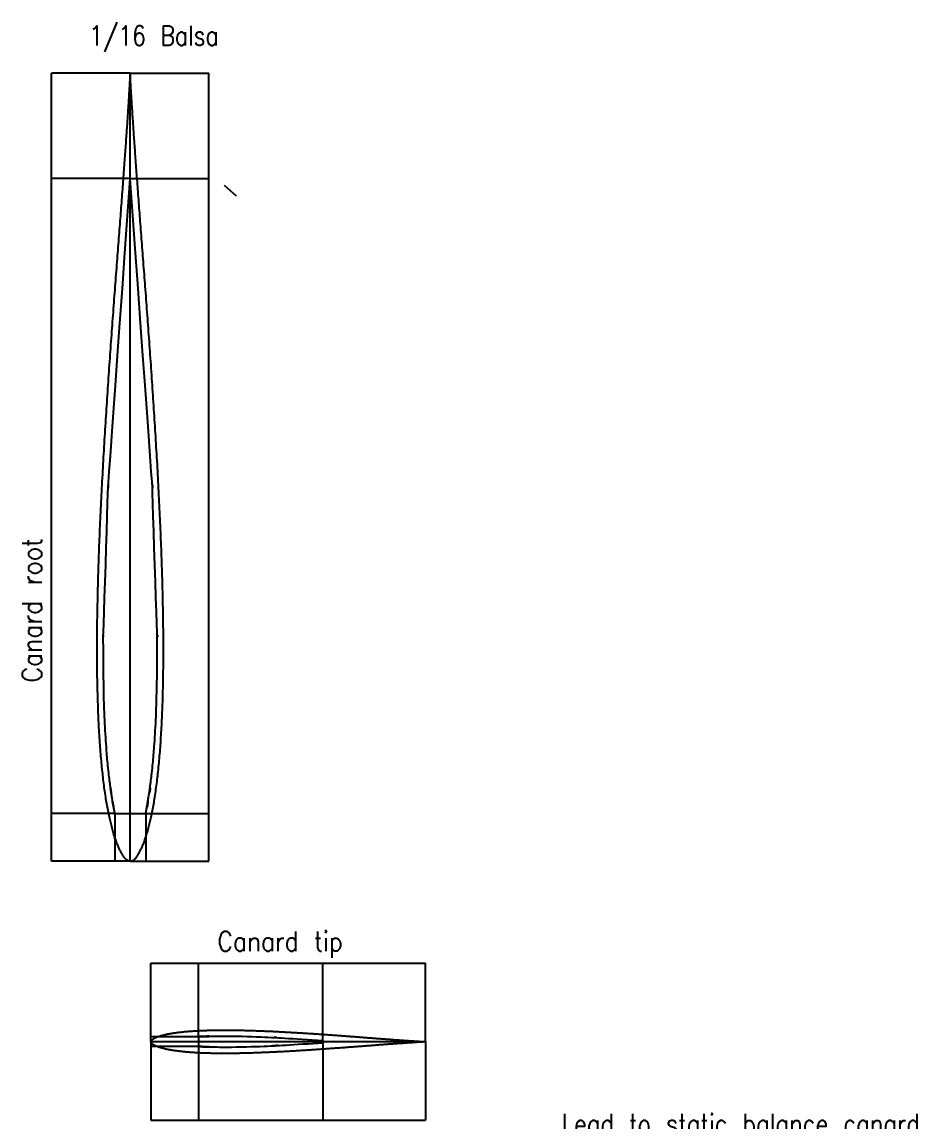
# Model space of a CAD drawing. Extents: x -2205 to 862, y -946 to 1002.
# Drawn here: x -1658.9 to -1420.9, y 709.7 to 1002.4 of the extents above; entities that cross this region are included whole.
import ezdxf
from ezdxf.enums import TextEntityAlignment as Align

# ---------------------------------------------------------------- set-up
doc = ezdxf.new("R2010")
doc.units = 0
doc.header["$MEASUREMENT"] = 0
doc.layers.get('0').update_dxf_attribs({"color": 5, "linetype": 'CONTINUOUS'})
doc.layers.add('2', color=7, linetype='CONTINUOUS')
doc.layers.add('WINGS', color=3, linetype='CONTINUOUS')
doc.styles.get("Standard").update_dxf_attribs({"font": 'txt.shx', "height": 20})

msp = doc.modelspace()

# ---------------------------------------------------------------- linework, layer by layer
at = {"color": 7, "linetype": 'CONTINUOUS'}
for points in [[(-1650.99, 779.05), (-1650.99, 988.75)], [(-1630.08, 988.75), (-1650.99, 988.75)], [(-1630.08, 779.05), (-1630.08, 791.76), (-1630.08, 960.71), (-1630.08, 988.75)], [(-1630.08, 988.75), (-1609.16, 988.75)], [(-1609.16, 779.05), (-1609.16, 988.75)], [(-1630.08, 960.71), (-1650.99, 960.71)], [(-1630.08, 960.71), (-1609.16, 960.71)], [(-1601.83, 956.04), (-1605.01, 958.84)], [(-1634.17, 791.75), (-1650.99, 791.75)], [(-1634.17, 791.75), (-1634.17, 779.05)], [(-1625.98, 791.75), (-1609.16, 791.75)], [(-1625.98, 791.75), (-1625.98, 779.05)], [(-1630.08, 779.05), (-1650.99, 779.05)], [(-1630.08, 779.05), (-1609.16, 779.05)]]:
    msp.add_lwpolyline(points, dxfattribs=at)
at = {"color": 5, "linetype": 'CONTINUOUS'}
for points in [[(-1634.17, 791.75), (-1634.21, 792), (-1634.26, 792.24), (-1634.3, 792.48), (-1634.35, 792.72), (-1634.39, 792.95), (-1634.44, 793.17), (-1634.48, 793.39), (-1634.52, 793.59), (-1634.56, 793.78), (-1634.59, 793.96), (-1634.62, 794.13), (-1634.65, 794.28), (-1634.74, 794.72), (-1634.78, 794.91), (-1634.78, 794.89), (-1634.76, 794.72), (-1634.72, 794.46), (-1634.67, 794.15), (-1634.61, 793.84), (-1634.56, 793.6), (-1634.54, 793.46), (-1634.53, 793.5), (-1634.57, 793.75), (-1634.65, 794.28), (-1634.68, 794.5), (-1634.73, 794.75), (-1634.77, 795.03), (-1634.81, 795.32), (-1634.86, 795.62), (-1634.91, 795.92), (-1634.96, 796.23), (-1635.01, 796.53), (-1635.06, 796.82), (-1635.1, 797.1), (-1635.14, 797.36), (-1635.18, 797.59), (-1635.27, 798.15), (-1635.33, 798.44), (-1635.35, 798.53), (-1635.34, 798.44), (-1635.31, 798.24), (-1635.27, 797.97), (-1635.23, 797.68), (-1635.19, 797.42), (-1635.15, 797.23), (-1635.14, 797.16), (-1635.14, 797.26), (-1635.18, 797.59), (-1635.21, 797.82), (-1635.25, 798.11), (-1635.29, 798.44), (-1635.34, 798.81), (-1635.39, 799.21), (-1635.45, 799.64), (-1635.51, 800.1), (-1635.57, 800.56), (-1635.63, 801.05), (-1635.69, 801.53), (-1635.75, 802.02), (-1635.81, 802.5), (-1635.88, 803.16), (-1635.95, 803.81), (-1636.02, 804.43), (-1636.08, 805.03), (-1636.14, 805.62), (-1636.19, 806.2), (-1636.24, 806.77), (-1636.28, 807.32), (-1636.33, 807.87), (-1636.37, 808.41), (-1636.4, 808.95), (-1636.44, 809.49), (-1636.5, 810.35), (-1636.56, 811.21), (-1636.62, 812.08), (-1636.68, 812.96), (-1636.73, 813.85), (-1636.78, 814.75), (-1636.83, 815.68), (-1636.88, 816.63), (-1636.92, 817.6), (-1636.96, 818.6), (-1637, 819.63), (-1637.03, 820.7), (-1637.08, 822.5), (-1637.12, 824.37), (-1637.15, 826.26), (-1637.18, 828.15), (-1637.2, 830), (-1637.21, 831.78), (-1637.22, 833.44), (-1637.23, 834.96), (-1637.24, 836.3), (-1637.25, 837.42), (-1637.25, 838.3), (-1637.26, 838.89), (-1637.26, 839.1), (-1637.26, 839.21), (-1637.26, 839.25), (-1637.27, 839.22), (-1637.27, 839.15), (-1637.27, 839.05), (-1637.27, 838.95), (-1637.27, 838.85), (-1637.27, 838.78), (-1637.27, 838.75), (-1637.26, 838.79), (-1637.26, 838.89), (-1637.2, 840.07), (-1637.12, 842.31), (-1637.01, 845.43), (-1636.89, 849.21), (-1636.75, 853.44), (-1636.61, 857.93), (-1636.47, 862.46), (-1636.33, 866.83), (-1636.21, 870.84), (-1636.1, 874.27), (-1636.02, 876.92), (-1635.97, 878.59), (-1635.96, 878.85), (-1635.96, 879.03), (-1635.95, 879.14), (-1635.95, 879.19), (-1635.95, 879.19), (-1635.95, 879.15), (-1635.96, 879.09), (-1635.96, 878.99), (-1635.96, 878.89), (-1635.96, 878.78), (-1635.97, 878.68), (-1635.97, 878.59), (-1635.97, 878.53), (-1635.97, 878.49), (-1635.97, 878.47), (-1635.97, 878.46), (-1635.97, 878.47), (-1635.97, 878.48), (-1635.97, 878.5), (-1635.97, 878.53), (-1635.97, 878.55), (-1635.97, 878.57), (-1635.97, 878.59), (-1635.97, 878.59), (-1635.97, 878.58), (-1635.97, 878.57), (-1635.98, 878.54), (-1635.98, 878.51), (-1635.98, 878.49), (-1635.98, 878.47), (-1635.98, 878.45), (-1635.98, 878.45), (-1635.98, 878.45), (-1635.98, 878.48), (-1635.98, 878.52), (-1635.97, 878.59), (-1635.87, 879.96), (-1635.66, 882.77), (-1635.37, 886.87), (-1634.99, 892.13), (-1634.54, 898.43), (-1634.02, 905.64), (-1633.45, 913.63), (-1632.83, 922.27), (-1632.17, 931.42), (-1631.49, 940.97), (-1630.79, 950.77), (-1630.08, 960.71)], [(-1625.98, 791.75), (-1625.94, 792), (-1625.89, 792.24), (-1625.85, 792.48), (-1625.8, 792.72), (-1625.76, 792.95), (-1625.71, 793.17), (-1625.67, 793.39), (-1625.63, 793.59), (-1625.59, 793.78), (-1625.56, 793.96), (-1625.53, 794.13), (-1625.5, 794.28), (-1625.41, 794.72), (-1625.37, 794.91), (-1625.36, 794.89), (-1625.39, 794.72), (-1625.43, 794.46), (-1625.48, 794.15), (-1625.54, 793.84), (-1625.58, 793.6), (-1625.61, 793.46), (-1625.61, 793.5), (-1625.58, 793.75), (-1625.5, 794.28), (-1625.46, 794.5), (-1625.42, 794.75), (-1625.38, 795.03), (-1625.34, 795.32), (-1625.29, 795.62), (-1625.24, 795.92), (-1625.19, 796.23), (-1625.14, 796.53), (-1625.09, 796.82), (-1625.05, 797.1), (-1625, 797.36), (-1624.97, 797.59), (-1624.87, 798.15), (-1624.82, 798.44), (-1624.8, 798.53), (-1624.81, 798.44), (-1624.83, 798.24), (-1624.87, 797.97), (-1624.92, 797.68), (-1624.96, 797.41), (-1624.99, 797.23), (-1625.01, 797.16), (-1625, 797.26), (-1624.97, 797.59), (-1624.94, 797.82), (-1624.9, 798.11), (-1624.86, 798.44), (-1624.81, 798.81), (-1624.76, 799.21), (-1624.7, 799.64), (-1624.64, 800.1), (-1624.58, 800.56), (-1624.52, 801.05), (-1624.46, 801.53), (-1624.4, 802.02), (-1624.34, 802.5), (-1624.27, 803.16), (-1624.2, 803.81), (-1624.13, 804.43), (-1624.07, 805.03), (-1624.01, 805.62), (-1623.97, 806.2), (-1623.92, 806.77), (-1623.87, 807.32), (-1623.83, 807.87), (-1623.78, 808.41), (-1623.74, 808.95), (-1623.7, 809.49), (-1623.64, 810.35), (-1623.58, 811.21), (-1623.53, 812.08), (-1623.47, 812.96), (-1623.42, 813.85), (-1623.37, 814.75), (-1623.32, 815.68), (-1623.27, 816.63), (-1623.23, 817.6), (-1623.19, 818.6), (-1623.15, 819.63), (-1623.12, 820.7), (-1623.07, 822.5), (-1623.03, 824.37), (-1623, 826.26), (-1622.97, 828.15), (-1622.95, 830), (-1622.94, 831.78), (-1622.92, 833.44), (-1622.92, 834.96), (-1622.91, 836.3), (-1622.91, 837.42), (-1622.9, 838.3), (-1622.9, 838.89), (-1622.89, 839.1), (-1622.89, 839.21), (-1622.89, 839.25), (-1622.88, 839.22), (-1622.88, 839.15), (-1622.88, 839.05), (-1622.88, 838.95), (-1622.88, 838.85), (-1622.88, 838.78), (-1622.88, 838.75), (-1622.89, 838.79), (-1622.9, 838.89), (-1622.95, 840.07), (-1623.03, 842.31), (-1623.14, 845.43), (-1623.26, 849.21), (-1623.4, 853.44), (-1623.54, 857.93), (-1623.68, 862.46), (-1623.82, 866.83), (-1623.95, 870.84), (-1624.05, 874.27), (-1624.13, 876.92), (-1624.18, 878.59), (-1624.19, 878.85), (-1624.19, 879.03), (-1624.2, 879.14), (-1624.2, 879.19), (-1624.2, 879.19), (-1624.2, 879.15), (-1624.19, 879.09), (-1624.19, 878.99), (-1624.19, 878.89), (-1624.19, 878.78), (-1624.18, 878.68), (-1624.18, 878.59), (-1624.18, 878.53), (-1624.18, 878.49), (-1624.18, 878.47), (-1624.18, 878.46), (-1624.18, 878.47), (-1624.18, 878.48), (-1624.18, 878.5), (-1624.18, 878.53), (-1624.18, 878.55), (-1624.18, 878.57), (-1624.18, 878.59), (-1624.18, 878.59), (-1624.18, 878.58), (-1624.18, 878.57), (-1624.18, 878.54), (-1624.18, 878.51), (-1624.17, 878.49), (-1624.17, 878.47), (-1624.17, 878.45), (-1624.17, 878.45), (-1624.17, 878.45), (-1624.17, 878.48), (-1624.18, 878.52), (-1624.18, 878.59), (-1624.28, 879.96), (-1624.49, 882.77), (-1624.78, 886.87), (-1625.16, 892.13), (-1625.61, 898.43), (-1626.13, 905.64), (-1626.7, 913.63), (-1627.32, 922.27), (-1627.98, 931.42), (-1628.66, 940.97), (-1629.37, 950.77), (-1630.08, 960.71)], [(-1634.17, 791.75), (-1625.98, 791.75)]]:
    msp.add_lwpolyline(points, dxfattribs=at)
at = {"layer": '2', "linetype": 'CONTINUOUS'}
for points in [[(-1624.62, 751.97), (-1569.26, 751.97)], [(-1624.62, 731.06), (-1624.62, 751.97)], [(-1611.92, 732.36), (-1611.92, 751.97)], [(-1578.86, 731.36), (-1578.86, 751.97)], [(-1569.26, 751.97), (-1551.58, 751.97)], [(-1551.58, 731.06), (-1551.58, 751.97)], [(-1624.62, 731.06), (-1624.62, 731.07), (-1624.61, 731.1), (-1624.61, 731.12), (-1624.6, 731.14), (-1624.6, 731.16), (-1624.59, 731.19), (-1624.59, 731.21), (-1624.58, 731.23), (-1624.57, 731.25), (-1624.56, 731.27), (-1624.56, 731.29), (-1624.55, 731.31), (-1624.52, 731.36), (-1624.49, 731.4), (-1624.46, 731.44), (-1624.43, 731.47), (-1624.39, 731.52), (-1624.35, 731.55), (-1624.3, 731.58), (-1624.26, 731.61), (-1624.21, 731.65), (-1624.16, 731.68), (-1624.12, 731.71), (-1624.07, 731.74), (-1624, 731.78), (-1623.93, 731.82), (-1623.86, 731.86), (-1623.79, 731.9), (-1623.72, 731.94), (-1623.65, 731.97), (-1623.58, 732.01), (-1623.51, 732.05), (-1623.45, 732.08), (-1623.37, 732.11), (-1623.31, 732.15), (-1623.23, 732.18), (-1623.14, 732.22), (-1623.04, 732.26), (-1622.95, 732.3), (-1622.85, 732.34), (-1622.75, 732.37), (-1622.65, 732.4), (-1622.55, 732.44), (-1622.45, 732.47), (-1622.35, 732.51), (-1622.25, 732.54), (-1622.15, 732.57), (-1622.05, 732.6), (-1621.92, 732.64), (-1621.79, 732.67), (-1621.67, 732.71), (-1621.55, 732.74), (-1621.42, 732.77), (-1621.29, 732.81), (-1621.16, 732.84), (-1621.04, 732.87), (-1620.91, 732.9), (-1620.78, 732.93), (-1620.66, 732.96), (-1620.53, 732.99), (-1620.37, 733.02), (-1620.22, 733.05), (-1620.07, 733.08), (-1619.91, 733.11), (-1619.76, 733.14), (-1619.6, 733.17), (-1619.45, 733.2), (-1619.3, 733.22), (-1619.14, 733.25), (-1618.99, 733.28), (-1618.84, 733.3), (-1618.68, 733.33), (-1618.5, 733.35), (-1618.32, 733.38), (-1618.14, 733.41), (-1617.96, 733.43), (-1617.78, 733.46), (-1617.6, 733.48), (-1617.42, 733.5), (-1617.24, 733.53), (-1617.06, 733.55), (-1616.88, 733.57), (-1616.7, 733.59), (-1616.52, 733.61), (-1616.32, 733.64), (-1616.11, 733.66), (-1615.91, 733.68), (-1615.7, 733.7), (-1615.5, 733.72), (-1615.29, 733.74), (-1615.09, 733.76), (-1614.88, 733.77), (-1614.68, 733.79), (-1614.47, 733.81), (-1614.27, 733.82), (-1614.06, 733.84), (-1613.84, 733.85), (-1613.61, 733.87), (-1613.38, 733.88), (-1613.15, 733.9), (-1612.92, 733.91), (-1612.7, 733.93), (-1612.47, 733.94), (-1612.24, 733.95), (-1612.02, 733.96), (-1611.78, 733.97), (-1611.56, 733.98), (-1611.33, 733.99), (-1611.08, 734), (-1610.83, 734.01), (-1610.59, 734.03), (-1610.34, 734.04), (-1610.09, 734.05), (-1609.84, 734.05), (-1609.59, 734.06), (-1609.34, 734.07), (-1609.09, 734.07), (-1608.85, 734.08), (-1608.6, 734.08), (-1608.35, 734.09), (-1608.08, 734.1), (-1607.81, 734.1), (-1607.54, 734.1), (-1607.28, 734.11), (-1607.01, 734.11), (-1606.74, 734.11), (-1606.47, 734.12), (-1606.21, 734.12), (-1605.94, 734.12), (-1605.67, 734.12), (-1605.4, 734.12), (-1605.14, 734.12), (-1604.85, 734.12), (-1604.57, 734.12), (-1604.28, 734.12), (-1604, 734.12), (-1603.72, 734.12), (-1603.44, 734.12), (-1603.15, 734.11), (-1602.87, 734.11), (-1602.58, 734.11), (-1602.3, 734.1), (-1602.02, 734.1), (-1601.73, 734.1), (-1601.44, 734.09), (-1601.14, 734.09), (-1600.84, 734.08), (-1600.54, 734.07), (-1600.25, 734.07), (-1599.95, 734.06), (-1599.65, 734.05), (-1599.35, 734.05), (-1599.06, 734.04), (-1598.76, 734.03), (-1598.46, 734.03), (-1598.16, 734.01), (-1597.86, 734), (-1597.55, 733.99), (-1597.24, 733.98), (-1596.93, 733.97), (-1596.63, 733.96), (-1596.32, 733.96), (-1596.01, 733.94), (-1595.7, 733.93), (-1595.39, 733.92), (-1595.09, 733.91), (-1594.78, 733.9), (-1594.47, 733.88), (-1594.16, 733.87), (-1593.84, 733.86), (-1593.53, 733.84), (-1593.21, 733.83), (-1592.9, 733.82), (-1592.58, 733.8), (-1592.27, 733.79), (-1591.95, 733.77), (-1591.64, 733.76), (-1591.32, 733.74), (-1591.01, 733.73), (-1590.69, 733.71), (-1590.37, 733.69), (-1590.05, 733.68), (-1589.73, 733.66), (-1589.41, 733.65), (-1589.09, 733.63), (-1588.77, 733.61), (-1588.46, 733.59), (-1588.14, 733.58), (-1587.82, 733.56), (-1587.5, 733.54), (-1587.18, 733.52), (-1586.86, 733.5), (-1586.54, 733.48), (-1586.22, 733.47), (-1585.9, 733.45), (-1585.58, 733.43), (-1585.27, 733.41), (-1584.95, 733.39), (-1584.63, 733.37), (-1584.31, 733.35), (-1583.99, 733.33), (-1583.67, 733.31), (-1583.35, 733.29), (-1583.03, 733.27), (-1582.72, 733.25), (-1582.4, 733.23), (-1582.08, 733.21), (-1581.77, 733.19), (-1581.45, 733.17), (-1581.13, 733.15), (-1580.82, 733.13), (-1580.5, 733.1), (-1580.18, 733.08), (-1579.87, 733.06), (-1579.55, 733.04), (-1579.24, 733.02), (-1578.93, 732.99), (-1578.62, 732.97), (-1578.31, 732.95), (-1578, 732.93), (-1577.69, 732.91), (-1577.38, 732.89), (-1577.07, 732.87), (-1576.76, 732.84), (-1576.45, 732.82), (-1576.14, 732.8), (-1575.83, 732.78), (-1575.52, 732.75), (-1575.22, 732.73), (-1574.92, 732.71), (-1574.63, 732.69), (-1574.33, 732.66), (-1574.03, 732.65), (-1573.73, 732.62), (-1573.43, 732.6), (-1573.13, 732.57), (-1572.83, 732.56), (-1572.53, 732.53), (-1572.24, 732.51), (-1571.94, 732.49), (-1571.71, 732.47), (-1571.49, 732.45), (-1571.27, 732.44), (-1571.05, 732.42), (-1570.82, 732.4), (-1570.6, 732.38), (-1570.38, 732.37), (-1570.16, 732.35), (-1569.93, 732.34), (-1569.71, 732.32), (-1569.49, 732.3), (-1569.26, 732.28)], [(-1611.92, 732.36), (-1624.62, 732.36)], [(-1611.92, 732.36), (-1611.81, 732.36), (-1611.7, 732.36), (-1611.59, 732.37), (-1611.48, 732.37), (-1611.38, 732.38), (-1611.27, 732.38), (-1611.16, 732.39), (-1611.06, 732.39), (-1610.96, 732.4), (-1610.86, 732.4), (-1610.77, 732.41), (-1610.67, 732.41), (-1609.99, 732.44), (-1609.52, 732.46), (-1609.22, 732.48), (-1609.08, 732.48), (-1609.07, 732.48), (-1609.17, 732.48), (-1609.35, 732.47), (-1609.59, 732.46), (-1609.87, 732.45), (-1610.16, 732.44), (-1610.44, 732.42), (-1610.67, 732.41), (-1610.86, 732.4), (-1610.99, 732.4), (-1611.07, 732.39), (-1611.11, 732.39), (-1611.11, 732.39), (-1611.08, 732.39), (-1611.03, 732.39), (-1610.97, 732.4), (-1610.9, 732.4), (-1610.82, 732.4), (-1610.74, 732.41), (-1610.67, 732.41), (-1610.62, 732.41), (-1610.59, 732.41), (-1610.56, 732.42), (-1610.55, 732.42), (-1610.54, 732.42), (-1610.55, 732.42), (-1610.56, 732.41), (-1610.58, 732.41), (-1610.6, 732.41), (-1610.62, 732.41), (-1610.65, 732.41), (-1610.67, 732.41), (-1610.7, 732.41), (-1610.72, 732.41), (-1610.74, 732.41), (-1610.76, 732.41), (-1610.77, 732.41), (-1610.78, 732.41), (-1610.78, 732.41), (-1610.77, 732.41), (-1610.76, 732.41), (-1610.74, 732.41), (-1610.71, 732.41), (-1610.67, 732.41), (-1610.63, 732.41), (-1610.58, 732.41), (-1610.52, 732.41), (-1610.47, 732.42), (-1610.43, 732.42), (-1610.4, 732.42), (-1610.38, 732.42), (-1610.38, 732.42), (-1610.41, 732.42), (-1610.47, 732.42), (-1610.55, 732.41), (-1610.67, 732.41), (-1610.83, 732.41), (-1611.02, 732.4), (-1611.21, 732.39), (-1611.39, 732.39), (-1611.55, 732.39), (-1611.68, 732.38), (-1611.74, 732.38), (-1611.74, 732.38), (-1611.64, 732.38), (-1611.44, 732.39), (-1611.13, 732.4), (-1610.67, 732.41), (-1610.35, 732.42), (-1609.97, 732.43), (-1609.56, 732.44), (-1609.1, 732.45), (-1608.61, 732.46), (-1608.09, 732.47), (-1607.53, 732.48), (-1606.96, 732.49), (-1606.36, 732.5), (-1605.74, 732.51), (-1605.11, 732.51), (-1604.46, 732.51), (-1603.1, 732.5), (-1601.73, 732.48), (-1600.36, 732.46), (-1599.02, 732.42), (-1597.72, 732.38), (-1596.48, 732.35), (-1595.34, 732.3), (-1594.29, 732.26), (-1593.37, 732.22), (-1592.58, 732.19), (-1591.96, 732.16), (-1591.53, 732.14), (-1591.3, 732.13), (-1591.2, 732.13), (-1591.19, 732.13), (-1591.25, 732.13), (-1591.36, 732.14), (-1591.49, 732.15), (-1591.62, 732.15), (-1591.74, 732.16), (-1591.81, 732.16), (-1591.81, 732.16), (-1591.72, 732.15), (-1591.53, 732.14), (-1591.13, 732.11), (-1590.56, 732.07), (-1589.83, 732.03), (-1588.96, 731.98), (-1587.97, 731.92), (-1586.87, 731.85), (-1585.68, 731.77), (-1584.41, 731.7), (-1583.07, 731.62), (-1581.7, 731.53), (-1580.28, 731.45), (-1578.86, 731.36)], [(-1611.92, 732.36), (-1611.92, 729.75)], [(-1569.26, 732.28), (-1569.2, 732.28), (-1569.14, 732.27), (-1569.07, 732.27), (-1569.01, 732.27), (-1568.95, 732.26), (-1568.89, 732.26), (-1568.83, 732.25), (-1568.76, 732.25), (-1568.7, 732.24), (-1568.64, 732.24), (-1568.57, 732.23), (-1568.51, 732.23), (-1568.25, 732.21), (-1567.98, 732.19), (-1567.71, 732.16), (-1567.44, 732.15), (-1567.17, 732.13), (-1566.9, 732.1), (-1566.64, 732.08), (-1566.37, 732.06), (-1566.1, 732.04), (-1565.84, 732.02), (-1565.57, 732), (-1565.3, 731.98), (-1565.05, 731.96), (-1564.8, 731.94), (-1564.56, 731.92), (-1564.31, 731.9), (-1564.06, 731.88), (-1563.82, 731.87), (-1563.57, 731.85), (-1563.32, 731.83), (-1563.07, 731.81), (-1562.83, 731.79), (-1562.58, 731.77), (-1562.33, 731.76), (-1562.11, 731.74), (-1561.89, 731.72), (-1561.66, 731.71), (-1561.44, 731.69), (-1561.22, 731.67), (-1560.99, 731.66), (-1560.77, 731.64), (-1560.55, 731.62), (-1560.33, 731.61), (-1560.1, 731.59), (-1559.88, 731.57), (-1559.66, 731.56), (-1559.47, 731.55), (-1559.27, 731.53), (-1559.07, 731.52), (-1558.88, 731.5), (-1558.68, 731.49), (-1558.48, 731.47), (-1558.29, 731.46), (-1558.09, 731.45), (-1557.9, 731.43), (-1557.71, 731.42), (-1557.51, 731.41), (-1557.31, 731.39), (-1557.15, 731.38), (-1556.98, 731.37), (-1556.82, 731.36), (-1556.65, 731.35), (-1556.49, 731.34), (-1556.32, 731.33), (-1556.16, 731.31), (-1555.99, 731.3), (-1555.83, 731.29), (-1555.66, 731.28), (-1555.49, 731.27), (-1555.33, 731.26), (-1555.2, 731.25), (-1555.07, 731.25), (-1554.93, 731.24), (-1554.8, 731.23), (-1554.67, 731.22), (-1554.54, 731.21), (-1554.4, 731.2), (-1554.27, 731.19), (-1554.14, 731.19), (-1554, 731.18), (-1553.87, 731.17), (-1553.74, 731.16), (-1553.64, 731.15), (-1553.55, 731.15), (-1553.45, 731.14), (-1553.35, 731.13), (-1553.25, 731.13), (-1553.16, 731.12), (-1553.06, 731.12), (-1552.96, 731.11), (-1552.86, 731.11), (-1552.76, 731.1), (-1552.67, 731.09), (-1552.57, 731.09), (-1552.48, 731.09), (-1552.4, 731.08), (-1552.32, 731.08), (-1552.24, 731.08), (-1552.16, 731.07), (-1552.08, 731.07), (-1551.99, 731.07), (-1551.91, 731.06), (-1551.83, 731.06), (-1551.75, 731.06), (-1551.67, 731.06), (-1551.58, 731.06)], [(-1624.62, 731.06), (-1551.58, 731.06)], [(-1624.62, 731.06), (-1624.62, 731.03), (-1624.61, 731.01), (-1624.61, 730.99), (-1624.6, 730.97), (-1624.6, 730.94), (-1624.59, 730.92), (-1624.59, 730.9), (-1624.58, 730.88), (-1624.57, 730.86), (-1624.56, 730.84), (-1624.56, 730.82), (-1624.55, 730.8), (-1624.52, 730.75), (-1624.49, 730.71), (-1624.46, 730.67), (-1624.43, 730.63), (-1624.39, 730.59), (-1624.35, 730.56), (-1624.3, 730.52), (-1624.26, 730.49), (-1624.21, 730.46), (-1624.16, 730.43), (-1624.12, 730.4), (-1624.07, 730.37), (-1624, 730.33), (-1623.93, 730.29), (-1623.86, 730.25), (-1623.79, 730.21), (-1623.72, 730.17), (-1623.65, 730.13), (-1623.58, 730.1), (-1623.51, 730.06), (-1623.45, 730.03), (-1623.37, 729.99), (-1623.31, 729.96), (-1623.23, 729.93), (-1623.14, 729.88), (-1623.04, 729.85), (-1622.95, 729.81), (-1622.85, 729.77), (-1622.75, 729.73), (-1622.65, 729.7), (-1622.55, 729.66), (-1622.45, 729.63), (-1622.35, 729.6), (-1622.25, 729.57), (-1622.15, 729.54), (-1622.05, 729.51), (-1621.92, 729.47), (-1621.79, 729.44), (-1621.67, 729.4), (-1621.55, 729.37), (-1621.42, 729.33), (-1621.29, 729.3), (-1621.16, 729.27), (-1621.04, 729.24), (-1620.91, 729.2), (-1620.78, 729.17), (-1620.66, 729.15), (-1620.53, 729.12), (-1620.37, 729.08), (-1620.22, 729.05), (-1620.07, 729.02), (-1619.91, 728.99), (-1619.76, 728.96), (-1619.6, 728.93), (-1619.45, 728.91), (-1619.3, 728.88), (-1619.14, 728.86), (-1618.99, 728.83), (-1618.84, 728.8), (-1618.68, 728.78), (-1618.5, 728.75), (-1618.32, 728.72), (-1618.14, 728.7), (-1617.96, 728.67), (-1617.78, 728.65), (-1617.6, 728.63), (-1617.42, 728.6), (-1617.24, 728.58), (-1617.06, 728.56), (-1616.88, 728.54), (-1616.7, 728.51), (-1616.52, 728.49), (-1616.32, 728.47), (-1616.11, 728.45), (-1615.91, 728.43), (-1615.7, 728.41), (-1615.5, 728.39), (-1615.29, 728.37), (-1615.09, 728.35), (-1614.88, 728.34), (-1614.68, 728.32), (-1614.47, 728.3), (-1614.27, 728.28), (-1614.06, 728.27), (-1613.84, 728.25), (-1613.61, 728.24), (-1613.38, 728.22), (-1613.15, 728.21), (-1612.92, 728.19), (-1612.7, 728.18), (-1612.47, 728.17), (-1612.24, 728.15), (-1612.02, 728.14), (-1611.78, 728.13), (-1611.56, 728.12), (-1611.33, 728.11), (-1611.08, 728.1), (-1610.83, 728.09), (-1610.59, 728.08), (-1610.34, 728.07), (-1610.09, 728.06), (-1609.84, 728.06), (-1609.59, 728.05), (-1609.34, 728.04), (-1609.09, 728.03), (-1608.85, 728.03), (-1608.6, 728.02), (-1608.35, 728.02), (-1608.08, 728.01), (-1607.81, 728.01), (-1607.54, 728), (-1607.28, 728), (-1607.01, 727.99), (-1606.74, 727.99), (-1606.47, 727.99), (-1606.21, 727.98), (-1605.94, 727.98), (-1605.67, 727.98), (-1605.4, 727.98), (-1605.14, 727.98), (-1604.85, 727.98), (-1604.57, 727.98), (-1604.28, 727.98), (-1604, 727.98), (-1603.72, 727.98), (-1603.44, 727.99), (-1603.15, 727.99), (-1602.87, 727.99), (-1602.58, 728), (-1602.3, 728), (-1602.02, 728.01), (-1601.73, 728.01), (-1601.44, 728.01), (-1601.14, 728.02), (-1600.84, 728.03), (-1600.54, 728.03), (-1600.25, 728.04), (-1599.95, 728.05), (-1599.65, 728.05), (-1599.36, 728.06), (-1599.06, 728.06), (-1598.76, 728.07), (-1598.46, 728.08), (-1598.17, 728.09), (-1597.86, 728.1), (-1597.55, 728.11), (-1597.24, 728.12), (-1596.94, 728.13), (-1596.63, 728.14), (-1596.32, 728.15), (-1596.01, 728.16), (-1595.7, 728.17), (-1595.39, 728.19), (-1595.09, 728.2), (-1594.78, 728.21), (-1594.47, 728.22), (-1594.16, 728.24), (-1593.84, 728.25), (-1593.53, 728.26), (-1593.21, 728.27), (-1592.9, 728.29), (-1592.58, 728.3), (-1592.27, 728.32), (-1591.95, 728.33), (-1591.64, 728.35), (-1591.32, 728.36), (-1591.01, 728.38), (-1590.69, 728.39), (-1590.37, 728.41), (-1590.05, 728.43), (-1589.73, 728.44), (-1589.41, 728.46), (-1589.09, 728.48), (-1588.77, 728.5), (-1588.46, 728.51), (-1588.14, 728.53), (-1587.82, 728.55), (-1587.5, 728.57), (-1587.18, 728.58), (-1586.86, 728.6), (-1586.54, 728.63), (-1586.22, 728.64), (-1585.9, 728.66), (-1585.58, 728.68), (-1585.27, 728.7), (-1584.95, 728.72), (-1584.63, 728.74), (-1584.31, 728.76), (-1583.99, 728.78), (-1583.67, 728.8), (-1583.35, 728.82), (-1583.03, 728.84), (-1582.72, 728.86), (-1582.4, 728.88), (-1582.08, 728.9), (-1581.77, 728.92), (-1581.45, 728.94), (-1581.13, 728.96), (-1580.82, 728.98), (-1580.5, 729.01), (-1580.18, 729.03), (-1579.87, 729.05), (-1579.55, 729.07), (-1579.24, 729.09), (-1578.93, 729.12), (-1578.62, 729.14), (-1578.31, 729.16), (-1578, 729.18), (-1577.69, 729.2), (-1577.38, 729.22), (-1577.07, 729.24), (-1576.76, 729.27), (-1576.46, 729.29), (-1576.15, 729.31), (-1575.84, 729.33), (-1575.53, 729.36), (-1575.23, 729.38), (-1574.93, 729.4), (-1574.63, 729.42), (-1574.33, 729.44), (-1574.03, 729.46), (-1573.73, 729.49), (-1573.43, 729.51), (-1573.13, 729.53), (-1572.83, 729.55), (-1572.53, 729.57), (-1572.23, 729.6), (-1571.93, 729.62), (-1571.71, 729.64), (-1571.49, 729.65), (-1571.27, 729.67), (-1571.05, 729.68), (-1570.82, 729.7), (-1570.6, 729.72), (-1570.38, 729.74), (-1570.15, 729.75), (-1569.93, 729.77), (-1569.71, 729.79), (-1569.49, 729.81), (-1569.26, 729.82)], [(-1624.62, 731.06), (-1624.62, 710.14)], [(-1611.92, 729.75), (-1624.62, 729.75)], [(-1611.92, 729.75), (-1611.81, 729.75), (-1611.71, 729.74), (-1611.59, 729.73), (-1611.48, 729.73), (-1611.38, 729.73), (-1611.27, 729.72), (-1611.16, 729.72), (-1611.06, 729.71), (-1610.96, 729.71), (-1610.86, 729.7), (-1610.77, 729.7), (-1610.67, 729.69), (-1609.99, 729.66), (-1609.52, 729.64), (-1609.22, 729.63), (-1609.08, 729.62), (-1609.07, 729.62), (-1609.17, 729.63), (-1609.35, 729.64), (-1609.59, 729.65), (-1609.87, 729.66), (-1610.16, 729.67), (-1610.44, 729.68), (-1610.67, 729.69), (-1610.86, 729.7), (-1610.98, 729.71), (-1611.07, 729.71), (-1611.1, 729.71), (-1611.11, 729.71), (-1611.08, 729.71), (-1611.03, 729.71), (-1610.96, 729.71), (-1610.89, 729.7), (-1610.81, 729.7), (-1610.74, 729.7), (-1610.67, 729.69), (-1610.63, 729.69), (-1610.59, 729.69), (-1610.57, 729.69), (-1610.56, 729.69), (-1610.56, 729.69), (-1610.57, 729.69), (-1610.58, 729.69), (-1610.6, 729.69), (-1610.62, 729.69), (-1610.64, 729.69), (-1610.66, 729.69), (-1610.67, 729.69), (-1610.69, 729.69), (-1610.7, 729.69), (-1610.7, 729.69), (-1610.7, 729.69), (-1610.7, 729.69), (-1610.7, 729.69), (-1610.7, 729.69), (-1610.69, 729.69), (-1610.69, 729.69), (-1610.68, 729.69), (-1610.68, 729.69), (-1610.67, 729.69), (-1610.67, 729.69), (-1610.67, 729.69), (-1610.67, 729.69), (-1610.67, 729.69), (-1610.67, 729.69), (-1610.67, 729.69), (-1610.67, 729.69), (-1610.67, 729.69), (-1610.67, 729.69), (-1610.67, 729.69), (-1610.67, 729.69), (-1610.67, 729.69), (-1610.67, 729.69), (-1610.67, 729.69), (-1610.66, 729.69), (-1610.66, 729.69), (-1610.66, 729.69), (-1610.66, 729.69), (-1610.66, 729.69), (-1610.66, 729.69), (-1610.66, 729.69), (-1610.66, 729.69), (-1610.66, 729.69), (-1610.67, 729.69), (-1610.68, 729.69), (-1610.7, 729.69), (-1610.71, 729.69), (-1610.73, 729.69), (-1610.74, 729.7), (-1610.75, 729.7), (-1610.75, 729.7), (-1610.75, 729.7), (-1610.75, 729.7), (-1610.73, 729.69), (-1610.71, 729.69), (-1610.67, 729.69), (-1610.63, 729.69), (-1610.58, 729.69), (-1610.53, 729.69), (-1610.48, 729.69), (-1610.44, 729.69), (-1610.41, 729.69), (-1610.39, 729.69), (-1610.39, 729.69), (-1610.42, 729.69), (-1610.47, 729.69), (-1610.55, 729.69), (-1610.67, 729.69), (-1610.84, 729.7), (-1611.02, 729.7), (-1611.21, 729.71), (-1611.4, 729.71), (-1611.56, 729.72), (-1611.68, 729.72), (-1611.75, 729.72), (-1611.75, 729.72), (-1611.65, 729.72), (-1611.45, 729.71), (-1611.13, 729.71), (-1610.67, 729.69), (-1610.35, 729.68), (-1609.97, 729.67), (-1609.55, 729.66), (-1609.09, 729.66), (-1608.59, 729.64), (-1608.07, 729.63), (-1607.51, 729.62), (-1606.94, 729.62), (-1606.34, 729.61), (-1605.73, 729.6), (-1605.1, 729.6), (-1604.46, 729.6), (-1603.13, 729.6), (-1601.79, 729.62), (-1600.46, 729.64), (-1599.16, 729.67), (-1597.9, 729.71), (-1596.69, 729.75), (-1595.56, 729.79), (-1594.51, 729.83), (-1593.57, 729.87), (-1592.75, 729.91), (-1592.06, 729.94), (-1591.53, 729.97), (-1591.2, 729.98), (-1590.97, 729.99), (-1590.84, 730), (-1590.78, 730), (-1590.78, 730), (-1590.84, 730), (-1590.93, 730), (-1591.05, 729.99), (-1591.18, 729.98), (-1591.31, 729.98), (-1591.43, 729.97), (-1591.53, 729.97), (-1591.58, 729.96), (-1591.61, 729.96), (-1591.61, 729.96), (-1591.6, 729.96), (-1591.57, 729.97), (-1591.53, 729.97), (-1591.49, 729.97), (-1591.46, 729.97), (-1591.44, 729.97), (-1591.44, 729.97), (-1591.47, 729.97), (-1591.53, 729.97), (-1591.61, 729.96), (-1591.73, 729.96), (-1591.86, 729.95), (-1591.98, 729.94), (-1592.1, 729.93), (-1592.19, 729.93), (-1592.25, 729.92), (-1592.25, 729.92), (-1592.19, 729.93), (-1592.06, 729.94), (-1591.85, 729.95), (-1591.53, 729.97), (-1591.01, 730), (-1590.36, 730.04), (-1589.57, 730.09), (-1588.68, 730.14), (-1587.67, 730.2), (-1586.58, 730.27), (-1585.41, 730.34), (-1584.18, 730.42), (-1582.89, 730.49), (-1581.57, 730.58), (-1580.22, 730.66), (-1578.86, 730.74)], [(-1611.92, 729.75), (-1611.92, 710.14)], [(-1578.86, 731.36), (-1578.86, 730.75)], [(-1578.86, 730.75), (-1578.86, 710.14)], [(-1569.26, 729.82), (-1569.2, 729.83), (-1569.14, 729.83), (-1569.07, 729.84), (-1569.01, 729.84), (-1568.95, 729.85), (-1568.89, 729.85), (-1568.83, 729.86), (-1568.76, 729.86), (-1568.7, 729.87), (-1568.64, 729.87), (-1568.57, 729.87), (-1568.51, 729.88), (-1568.25, 729.9), (-1567.98, 729.92), (-1567.71, 729.94), (-1567.44, 729.96), (-1567.17, 729.98), (-1566.9, 730), (-1566.64, 730.02), (-1566.37, 730.04), (-1566.1, 730.06), (-1565.84, 730.08), (-1565.57, 730.11), (-1565.3, 730.13), (-1565.05, 730.15), (-1564.8, 730.16), (-1564.56, 730.18), (-1564.31, 730.2), (-1564.06, 730.22), (-1563.82, 730.24), (-1563.57, 730.26), (-1563.32, 730.28), (-1563.08, 730.29), (-1562.83, 730.31), (-1562.58, 730.33), (-1562.34, 730.35), (-1562.11, 730.37), (-1561.89, 730.38), (-1561.67, 730.4), (-1561.44, 730.42), (-1561.22, 730.43), (-1561, 730.45), (-1560.77, 730.46), (-1560.55, 730.48), (-1560.33, 730.5), (-1560.11, 730.51), (-1559.88, 730.53), (-1559.66, 730.55), (-1559.47, 730.56), (-1559.27, 730.58), (-1559.07, 730.59), (-1558.88, 730.6), (-1558.68, 730.62), (-1558.48, 730.63), (-1558.29, 730.65), (-1558.09, 730.66), (-1557.9, 730.67), (-1557.71, 730.68), (-1557.51, 730.7), (-1557.31, 730.71), (-1557.15, 730.72), (-1556.98, 730.74), (-1556.82, 730.75), (-1556.65, 730.76), (-1556.49, 730.77), (-1556.32, 730.78), (-1556.16, 730.79), (-1555.99, 730.8), (-1555.83, 730.81), (-1555.66, 730.82), (-1555.49, 730.83), (-1555.33, 730.84), (-1555.2, 730.85), (-1555.07, 730.86), (-1554.93, 730.87), (-1554.8, 730.88), (-1554.67, 730.89), (-1554.54, 730.9), (-1554.4, 730.9), (-1554.27, 730.91), (-1554.14, 730.92), (-1554, 730.93), (-1553.87, 730.94), (-1553.74, 730.95), (-1553.64, 730.95), (-1553.55, 730.96), (-1553.45, 730.97), (-1553.35, 730.97), (-1553.25, 730.97), (-1553.16, 730.98), (-1553.06, 730.99), (-1552.96, 730.99), (-1552.86, 731), (-1552.76, 731), (-1552.67, 731.01), (-1552.57, 731.02), (-1552.48, 731.02), (-1552.4, 731.02), (-1552.32, 731.03), (-1552.24, 731.03), (-1552.16, 731.03), (-1552.08, 731.04), (-1551.99, 731.04), (-1551.91, 731.04), (-1551.83, 731.05), (-1551.75, 731.05), (-1551.67, 731.05), (-1551.58, 731.06)], [(-1551.58, 731.06), (-1551.58, 710.14)], [(-1624.62, 710.14), (-1569.26, 710.14)], [(-1569.26, 710.14), (-1551.58, 710.14)]]:
    msp.add_lwpolyline(points, dxfattribs=at)
at = {"layer": 'WINGS', "color": 7, "linetype": 'CONTINUOUS'}
for points in [[(-1631.13, 971.18), (-1631.09, 971.74), (-1631.06, 972.31), (-1631.02, 972.78), (-1630.99, 973.26), (-1630.96, 973.73), (-1630.93, 974.2), (-1630.89, 974.68), (-1630.86, 975.15), (-1630.83, 975.63), (-1630.8, 976.1), (-1630.77, 976.58), (-1630.74, 977.05), (-1630.7, 977.53), (-1630.67, 978), (-1630.65, 978.38), (-1630.63, 978.76), (-1630.6, 979.14), (-1630.58, 979.52), (-1630.55, 979.9), (-1630.53, 980.28), (-1630.5, 980.66), (-1630.48, 981.04), (-1630.46, 981.42), (-1630.43, 981.8), (-1630.4, 982.18), (-1630.38, 982.56), (-1630.37, 982.84), (-1630.35, 983.13), (-1630.33, 983.41), (-1630.31, 983.69), (-1630.29, 983.97), (-1630.28, 984.25), (-1630.26, 984.53), (-1630.24, 984.81), (-1630.23, 985.09), (-1630.21, 985.37), (-1630.2, 985.66), (-1630.18, 985.94), (-1630.17, 986.17), (-1630.17, 986.41), (-1630.15, 986.64), (-1630.15, 986.88), (-1630.14, 987.11), (-1630.13, 987.35), (-1630.12, 987.58), (-1630.11, 987.81), (-1630.1, 988.05), (-1630.09, 988.28), (-1630.08, 988.52), (-1630.08, 988.75)], [(-1629.02, 971.18), (-1629.06, 971.74), (-1629.09, 972.31), (-1629.13, 972.78), (-1629.16, 973.26), (-1629.19, 973.73), (-1629.22, 974.2), (-1629.26, 974.68), (-1629.29, 975.15), (-1629.32, 975.63), (-1629.35, 976.1), (-1629.38, 976.58), (-1629.41, 977.05), (-1629.45, 977.53), (-1629.48, 978), (-1629.5, 978.38), (-1629.53, 978.76), (-1629.55, 979.14), (-1629.58, 979.52), (-1629.6, 979.9), (-1629.63, 980.28), (-1629.65, 980.66), (-1629.67, 981.04), (-1629.7, 981.42), (-1629.72, 981.8), (-1629.75, 982.18), (-1629.77, 982.56), (-1629.79, 982.84), (-1629.81, 983.12), (-1629.83, 983.4), (-1629.84, 983.69), (-1629.86, 983.97), (-1629.88, 984.25), (-1629.89, 984.53), (-1629.91, 984.81), (-1629.93, 985.09), (-1629.94, 985.37), (-1629.96, 985.66), (-1629.97, 985.94), (-1629.98, 986.17), (-1629.99, 986.41), (-1630, 986.64), (-1630.01, 986.88), (-1630.02, 987.11), (-1630.03, 987.35), (-1630.04, 987.58), (-1630.05, 987.81), (-1630.05, 988.05), (-1630.06, 988.28), (-1630.07, 988.52), (-1630.08, 988.75)], [(-1630.08, 779.05), (-1630.14, 779.07), (-1630.2, 779.08), (-1630.26, 779.1), (-1630.33, 779.12), (-1630.39, 779.13), (-1630.45, 779.15), (-1630.51, 779.16), (-1630.57, 779.18), (-1630.64, 779.2), (-1630.69, 779.23), (-1630.75, 779.25), (-1630.81, 779.28), (-1630.94, 779.35), (-1631.06, 779.43), (-1631.18, 779.52), (-1631.29, 779.63), (-1631.4, 779.74), (-1631.5, 779.85), (-1631.6, 779.97), (-1631.69, 780.1), (-1631.78, 780.23), (-1631.87, 780.37), (-1631.95, 780.51), (-1632.04, 780.64), (-1632.15, 780.84), (-1632.27, 781.04), (-1632.39, 781.24), (-1632.5, 781.44), (-1632.61, 781.64), (-1632.71, 781.84), (-1632.82, 782.04), (-1632.92, 782.24), (-1633.02, 782.44), (-1633.12, 782.64), (-1633.21, 782.84), (-1633.3, 783.05), (-1633.42, 783.32), (-1633.53, 783.6), (-1633.65, 783.87), (-1633.76, 784.15), (-1633.86, 784.44), (-1633.96, 784.72), (-1634.06, 785), (-1634.16, 785.29), (-1634.25, 785.58), (-1634.34, 785.86), (-1634.43, 786.15), (-1634.52, 786.44), (-1634.62, 786.81), (-1634.73, 787.17), (-1634.83, 787.53), (-1634.93, 787.89), (-1635.02, 788.26), (-1635.11, 788.62), (-1635.2, 788.99), (-1635.29, 789.35), (-1635.38, 789.72), (-1635.46, 790.08), (-1635.55, 790.45), (-1635.62, 790.82), (-1635.72, 791.25), (-1635.81, 791.69), (-1635.9, 792.13), (-1635.99, 792.58), (-1636.07, 793.02), (-1636.16, 793.46), (-1636.23, 793.9), (-1636.31, 794.34), (-1636.39, 794.79), (-1636.46, 795.23), (-1636.54, 795.67), (-1636.6, 796.12), (-1636.68, 796.63), (-1636.76, 797.15), (-1636.84, 797.67), (-1636.91, 798.18), (-1636.98, 798.7), (-1637.05, 799.22), (-1637.12, 799.73), (-1637.18, 800.25), (-1637.25, 800.77), (-1637.3, 801.29), (-1637.36, 801.81), (-1637.42, 802.32), (-1637.48, 802.91), (-1637.55, 803.5), (-1637.61, 804.08), (-1637.67, 804.67), (-1637.72, 805.26), (-1637.77, 805.85), (-1637.83, 806.43), (-1637.88, 807.02), (-1637.93, 807.61), (-1637.97, 808.2), (-1638.02, 808.79), (-1638.06, 809.38), (-1638.11, 810.03), (-1638.16, 810.69), (-1638.2, 811.34), (-1638.25, 811.99), (-1638.28, 812.64), (-1638.32, 813.3), (-1638.36, 813.95), (-1638.4, 814.61), (-1638.43, 815.26), (-1638.46, 815.92), (-1638.49, 816.57), (-1638.53, 817.22), (-1638.56, 817.93), (-1638.58, 818.65), (-1638.61, 819.36), (-1638.64, 820.08), (-1638.66, 820.79), (-1638.69, 821.51), (-1638.71, 822.22), (-1638.73, 822.93), (-1638.75, 823.64), (-1638.77, 824.36), (-1638.78, 825.07), (-1638.8, 825.79), (-1638.81, 826.56), (-1638.83, 827.32), (-1638.84, 828.09), (-1638.85, 828.86), (-1638.86, 829.63), (-1638.87, 830.4), (-1638.88, 831.16), (-1638.88, 831.93), (-1638.89, 832.7), (-1638.89, 833.47), (-1638.89, 834.23), (-1638.89, 835), (-1638.89, 835.82), (-1638.89, 836.63), (-1638.89, 837.44), (-1638.88, 838.26), (-1638.88, 839.08), (-1638.87, 839.89), (-1638.86, 840.71), (-1638.86, 841.52), (-1638.85, 842.33), (-1638.84, 843.15), (-1638.82, 843.96), (-1638.81, 844.78), (-1638.8, 845.63), (-1638.78, 846.48), (-1638.77, 847.34), (-1638.75, 848.19), (-1638.73, 849.04), (-1638.71, 849.9), (-1638.69, 850.75), (-1638.67, 851.6), (-1638.65, 852.46), (-1638.63, 853.31), (-1638.6, 854.17), (-1638.58, 855.02), (-1638.55, 855.9), (-1638.53, 856.79), (-1638.49, 857.67), (-1638.47, 858.55), (-1638.44, 859.44), (-1638.41, 860.32), (-1638.37, 861.2), (-1638.34, 862.09), (-1638.31, 862.97), (-1638.27, 863.85), (-1638.24, 864.74), (-1638.2, 865.62), (-1638.17, 866.52), (-1638.13, 867.43), (-1638.09, 868.33), (-1638.05, 869.24), (-1638.01, 870.14), (-1637.97, 871.05), (-1637.93, 871.95), (-1637.88, 872.85), (-1637.84, 873.76), (-1637.8, 874.67), (-1637.76, 875.57), (-1637.71, 876.47), (-1637.66, 877.39), (-1637.62, 878.3), (-1637.57, 879.22), (-1637.52, 880.14), (-1637.47, 881.05), (-1637.42, 881.97), (-1637.37, 882.89), (-1637.32, 883.8), (-1637.27, 884.72), (-1637.21, 885.63), (-1637.16, 886.55), (-1637.11, 887.46), (-1637.06, 888.38), (-1637, 889.3), (-1636.95, 890.21), (-1636.89, 891.13), (-1636.84, 892.05), (-1636.78, 892.96), (-1636.72, 893.88), (-1636.67, 894.8), (-1636.61, 895.71), (-1636.55, 896.63), (-1636.5, 897.55), (-1636.44, 898.46), (-1636.38, 899.37), (-1636.32, 900.28), (-1636.26, 901.19), (-1636.2, 902.09), (-1636.14, 903), (-1636.08, 903.91), (-1636.02, 904.82), (-1635.96, 905.72), (-1635.9, 906.63), (-1635.84, 907.54), (-1635.77, 908.45), (-1635.71, 909.36), (-1635.65, 910.25), (-1635.59, 911.13), (-1635.53, 912.02), (-1635.47, 912.91), (-1635.4, 913.8), (-1635.34, 914.69), (-1635.27, 915.58), (-1635.21, 916.47), (-1635.15, 917.36), (-1635.08, 918.24), (-1635.02, 919.13), (-1634.96, 920.02), (-1634.89, 920.88), (-1634.83, 921.74), (-1634.77, 922.59), (-1634.71, 923.45), (-1634.64, 924.31), (-1634.58, 925.17), (-1634.51, 926.03), (-1634.45, 926.89), (-1634.39, 927.75), (-1634.32, 928.61), (-1634.26, 929.46), (-1634.19, 930.32), (-1634.13, 931.14), (-1634.07, 931.96), (-1634.01, 932.78), (-1633.95, 933.6), (-1633.88, 934.42), (-1633.82, 935.24), (-1633.76, 936.05), (-1633.69, 936.88), (-1633.63, 937.69), (-1633.57, 938.51), (-1633.51, 939.33), (-1633.45, 940.15), (-1633.38, 940.92), (-1633.33, 941.69), (-1633.27, 942.46), (-1633.21, 943.23), (-1633.15, 943.99), (-1633.09, 944.76), (-1633.03, 945.53), (-1632.97, 946.3), (-1632.91, 947.07), (-1632.86, 947.84), (-1632.79, 948.61), (-1632.74, 949.38), (-1632.68, 950.09), (-1632.63, 950.8), (-1632.57, 951.51), (-1632.52, 952.22), (-1632.47, 952.93), (-1632.41, 953.63), (-1632.36, 954.35), (-1632.31, 955.05), (-1632.25, 955.77), (-1632.2, 956.47), (-1632.15, 957.18), (-1632.09, 957.89), (-1632.05, 958.53), (-1632, 959.17), (-1631.95, 959.81), (-1631.9, 960.45), (-1631.86, 961.09), (-1631.81, 961.73), (-1631.76, 962.37), (-1631.72, 963.01), (-1631.67, 963.65), (-1631.62, 964.29), (-1631.57, 964.93), (-1631.53, 965.57), (-1631.49, 966.13), (-1631.45, 966.69), (-1631.41, 967.25), (-1631.37, 967.82), (-1631.33, 968.38), (-1631.29, 968.94), (-1631.25, 969.5), (-1631.21, 970.06), (-1631.17, 970.62), (-1631.13, 971.18)], [(-1630.08, 779.05), (-1630.01, 779.07), (-1629.95, 779.09), (-1629.88, 779.1), (-1629.82, 779.12), (-1629.76, 779.13), (-1629.69, 779.14), (-1629.64, 779.16), (-1629.57, 779.18), (-1629.51, 779.2), (-1629.45, 779.23), (-1629.39, 779.25), (-1629.34, 779.28), (-1629.21, 779.35), (-1629.08, 779.43), (-1628.97, 779.52), (-1628.86, 779.63), (-1628.75, 779.73), (-1628.65, 779.85), (-1628.55, 779.97), (-1628.46, 780.1), (-1628.37, 780.23), (-1628.28, 780.37), (-1628.2, 780.51), (-1628.11, 780.64), (-1627.99, 780.84), (-1627.88, 781.04), (-1627.76, 781.24), (-1627.65, 781.44), (-1627.54, 781.64), (-1627.43, 781.84), (-1627.33, 782.04), (-1627.23, 782.24), (-1627.13, 782.44), (-1627.03, 782.64), (-1626.94, 782.84), (-1626.85, 783.05), (-1626.73, 783.32), (-1626.61, 783.6), (-1626.5, 783.87), (-1626.39, 784.15), (-1626.29, 784.44), (-1626.19, 784.72), (-1626.09, 785.01), (-1625.99, 785.29), (-1625.9, 785.58), (-1625.81, 785.87), (-1625.72, 786.16), (-1625.63, 786.45), (-1625.53, 786.81), (-1625.42, 787.17), (-1625.32, 787.53), (-1625.23, 787.9), (-1625.13, 788.26), (-1625.04, 788.63), (-1624.95, 788.99), (-1624.86, 789.35), (-1624.77, 789.72), (-1624.68, 790.09), (-1624.6, 790.45), (-1624.52, 790.82), (-1624.43, 791.25), (-1624.34, 791.7), (-1624.25, 792.14), (-1624.16, 792.58), (-1624.07, 793.02), (-1623.99, 793.46), (-1623.91, 793.9), (-1623.84, 794.35), (-1623.76, 794.79), (-1623.68, 795.23), (-1623.61, 795.68), (-1623.54, 796.12), (-1623.47, 796.64), (-1623.39, 797.15), (-1623.31, 797.67), (-1623.24, 798.19), (-1623.17, 798.7), (-1623.1, 799.22), (-1623.03, 799.74), (-1622.97, 800.25), (-1622.9, 800.77), (-1622.85, 801.29), (-1622.78, 801.81), (-1622.73, 802.33), (-1622.67, 802.91), (-1622.6, 803.5), (-1622.54, 804.09), (-1622.48, 804.67), (-1622.43, 805.26), (-1622.37, 805.85), (-1622.32, 806.43), (-1622.27, 807.02), (-1622.22, 807.61), (-1622.17, 808.2), (-1622.13, 808.79), (-1622.08, 809.37), (-1622.04, 810.03), (-1621.99, 810.68), (-1621.95, 811.33), (-1621.91, 811.99), (-1621.87, 812.64), (-1621.83, 813.3), (-1621.79, 813.95), (-1621.76, 814.6), (-1621.72, 815.26), (-1621.69, 815.91), (-1621.66, 816.56), (-1621.63, 817.22), (-1621.6, 817.93), (-1621.57, 818.65), (-1621.54, 819.36), (-1621.51, 820.07), (-1621.48, 820.79), (-1621.46, 821.5), (-1621.44, 822.22), (-1621.42, 822.93), (-1621.4, 823.64), (-1621.38, 824.36), (-1621.37, 825.07), (-1621.35, 825.79), (-1621.33, 826.55), (-1621.32, 827.32), (-1621.31, 828.09), (-1621.3, 828.86), (-1621.29, 829.62), (-1621.28, 830.39), (-1621.27, 831.16), (-1621.27, 831.93), (-1621.27, 832.7), (-1621.26, 833.46), (-1621.26, 834.23), (-1621.26, 835), (-1621.26, 835.82), (-1621.26, 836.63), (-1621.26, 837.44), (-1621.27, 838.26), (-1621.27, 839.08), (-1621.28, 839.89), (-1621.28, 840.7), (-1621.29, 841.52), (-1621.3, 842.33), (-1621.31, 843.14), (-1621.32, 843.96), (-1621.34, 844.77), (-1621.35, 845.63), (-1621.37, 846.48), (-1621.38, 847.34), (-1621.4, 848.19), (-1621.42, 849.04), (-1621.44, 849.9), (-1621.46, 850.75), (-1621.48, 851.6), (-1621.5, 852.46), (-1621.52, 853.31), (-1621.55, 854.16), (-1621.57, 855.01), (-1621.6, 855.9), (-1621.62, 856.78), (-1621.65, 857.67), (-1621.68, 858.55), (-1621.71, 859.43), (-1621.74, 860.32), (-1621.77, 861.2), (-1621.81, 862.09), (-1621.84, 862.97), (-1621.87, 863.85), (-1621.91, 864.74), (-1621.95, 865.62), (-1621.98, 866.52), (-1622.02, 867.43), (-1622.06, 868.33), (-1622.1, 869.24), (-1622.14, 870.14), (-1622.18, 871.05), (-1622.22, 871.95), (-1622.27, 872.86), (-1622.31, 873.76), (-1622.36, 874.67), (-1622.4, 875.57), (-1622.44, 876.48), (-1622.49, 877.39), (-1622.54, 878.31), (-1622.58, 879.22), (-1622.63, 880.14), (-1622.68, 881.05), (-1622.73, 881.97), (-1622.78, 882.89), (-1622.83, 883.8), (-1622.88, 884.71), (-1622.93, 885.63), (-1622.99, 886.55), (-1623.04, 887.46), (-1623.09, 888.38), (-1623.15, 889.3), (-1623.2, 890.21), (-1623.26, 891.13), (-1623.31, 892.04), (-1623.37, 892.96), (-1623.42, 893.88), (-1623.48, 894.79), (-1623.54, 895.71), (-1623.6, 896.63), (-1623.66, 897.55), (-1623.71, 898.46), (-1623.77, 899.37), (-1623.83, 900.28), (-1623.89, 901.19), (-1623.95, 902.09), (-1624.01, 903), (-1624.07, 903.91), (-1624.13, 904.82), (-1624.19, 905.72), (-1624.26, 906.63), (-1624.31, 907.54), (-1624.38, 908.45), (-1624.44, 909.36), (-1624.5, 910.25), (-1624.56, 911.13), (-1624.62, 912.02), (-1624.68, 912.91), (-1624.75, 913.8), (-1624.81, 914.69), (-1624.88, 915.58), (-1624.94, 916.47), (-1625, 917.36), (-1625.07, 918.24), (-1625.13, 919.13), (-1625.2, 920.02), (-1625.26, 920.88), (-1625.32, 921.74), (-1625.38, 922.6), (-1625.45, 923.45), (-1625.51, 924.31), (-1625.57, 925.17), (-1625.64, 926.03), (-1625.7, 926.89), (-1625.77, 927.75), (-1625.83, 928.61), (-1625.89, 929.47), (-1625.96, 930.32), (-1626.02, 931.15), (-1626.08, 931.97), (-1626.15, 932.78), (-1626.21, 933.6), (-1626.27, 934.42), (-1626.33, 935.24), (-1626.39, 936.06), (-1626.46, 936.88), (-1626.52, 937.7), (-1626.58, 938.52), (-1626.65, 939.33), (-1626.71, 940.15), (-1626.77, 940.92), (-1626.83, 941.69), (-1626.88, 942.46), (-1626.95, 943.23), (-1627, 943.99), (-1627.06, 944.76), (-1627.12, 945.53), (-1627.18, 946.3), (-1627.24, 947.07), (-1627.3, 947.84), (-1627.36, 948.61), (-1627.42, 949.38), (-1627.47, 950.08), (-1627.52, 950.79), (-1627.58, 951.5), (-1627.63, 952.21), (-1627.68, 952.92), (-1627.74, 953.63), (-1627.79, 954.34), (-1627.84, 955.05), (-1627.9, 955.76), (-1627.95, 956.47), (-1628, 957.18), (-1628.06, 957.89), (-1628.1, 958.53), (-1628.15, 959.17), (-1628.2, 959.81), (-1628.25, 960.45), (-1628.29, 961.09), (-1628.34, 961.73), (-1628.39, 962.37), (-1628.44, 963.01), (-1628.48, 963.65), (-1628.53, 964.29), (-1628.58, 964.93), (-1628.62, 965.57), (-1628.66, 966.13), (-1628.7, 966.69), (-1628.75, 967.25), (-1628.78, 967.82), (-1628.82, 968.38), (-1628.86, 968.94), (-1628.9, 969.5), (-1628.94, 970.06), (-1628.98, 970.62), (-1629.02, 971.18)]]:
    msp.add_lwpolyline(points, dxfattribs=at)

# ---------------------------------------------------------------- texts
at = {"color": 7, "width": 0.774072}
msp.add_text('1/16 Balsa', height=5.232, dxfattribs=at).set_placement((-1641.03, 996.14), (-1606.6, 996.14), align=Align.FIT)
at = {"color": 7, "width": 0.689017}
msp.add_text('Canard root', height=5.2324, rotation=90, dxfattribs=at).set_placement((-1653.64, 826.6), (-1653.64, 865.06), align=Align.FIT)
at = {"layer": '2'}
for s, height, width, p, p2 in [('Canard tip', 5.232, 0.707767, (-1606.9, 755.12), (-1573.57, 755.12)), ('Lead to static balance canard', 5.2324, 0.661836, (-1515.32, 706.56), (-1420.09, 706.56))]:
    msp.add_text(s, height=height, dxfattribs=dict(at, width=width)).set_placement(p, p2, align=Align.FIT)

doc.saveas('drawing.dxf')
